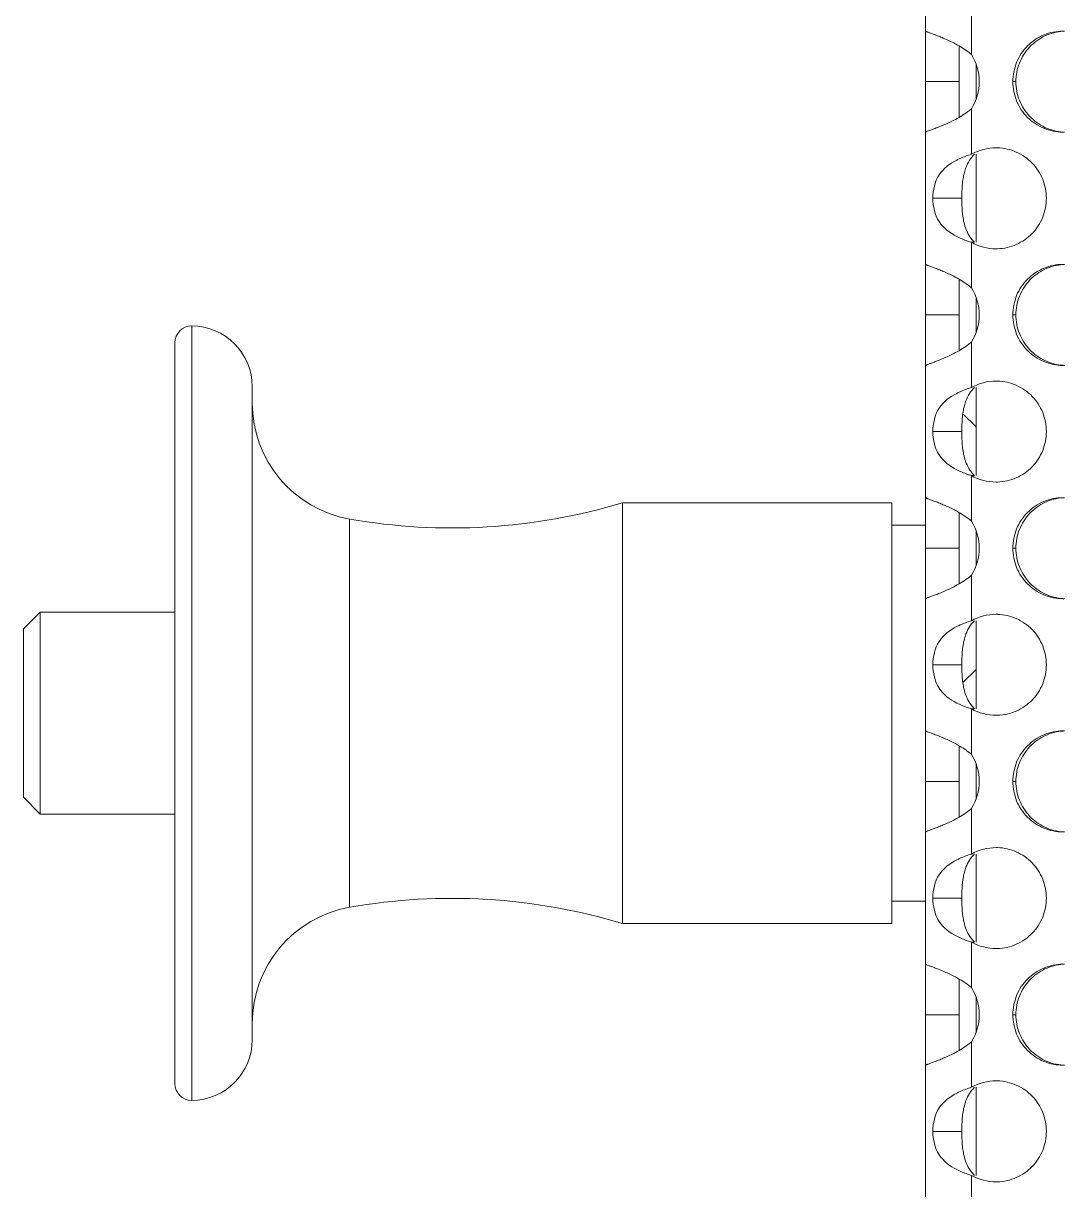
# Model space of a CAD drawing. Header units: millimetres. Extents: x 0 to 2524, y 0 to 1785.
# Drawn here: x 196.26 to 227.2, y 1291.92 to 1326.56 of the extents above; entities that cross this region are included whole.
import ezdxf

# ---------------------------------------------------------------- set-up
doc = ezdxf.new("R2010")
doc.units = ezdxf.units.MM
doc.header["$LTSCALE"] = 0.1
doc.layers.get('0').update_dxf_attribs({"lineweight": 13})
doc.layers.add('标注', color=251, linetype='Continuous', lineweight=9)

msp = doc.modelspace()

# ---------------------------------------------------------------- linework, layer by layer
for p, q in [((223.065, 1211.185), (223.065, 1414.968)), ((201.265, 1294.568), (201.265, 1317.568)), ((200.765, 1295.068), (200.765, 1317.068)), ((203.065, 1296.368), (203.065, 1315.768)), ((214.065, 1299.818), (214.065, 1312.318)), ((222.065, 1312.318), (214.065, 1312.318)), ((222.065, 1299.818), (222.065, 1312.318)), ((205.957, 1300.302), (205.957, 1311.834)), ((223.065, 1311.648), (222.065, 1311.648)), ((196.765, 1309.068), (196.265, 1308.568)), ((196.765, 1303.068), (196.765, 1309.068)), ((200.765, 1309.068), (196.765, 1309.068)), ((196.265, 1303.568), (196.265, 1308.568)), ((196.765, 1303.068), (196.265, 1303.568)), ((200.765, 1303.068), (196.765, 1303.068)), ((223.065, 1300.488), (222.065, 1300.488)), ((222.065, 1299.818), (214.065, 1299.818))]:
    msp.add_line(p, q)
for centre, radius, start, end in [((201.265, 1317.068), 0.5, 90, 180), ((201.265, 1315.768), 1.8, 0, 90), ((206.565, 1315.281), 3.5, 180, 259.9973), ((208.996, 1329.068), 17.5, 259.9973, 286.835), ((208.996, 1283.068), 17.5, 73.165, 100.0027), ((206.565, 1296.855), 3.5, 100.0027, 180), ((201.265, 1296.368), 1.8, 270, 0), ((201.265, 1295.068), 0.5, 180, 270)]:
    msp.add_arc(centre, radius, start, end)
at = {"layer": '标注'}
for p, q in [((224.427, 1326.98), (224.427, 1325.629)), ((224.065, 1323.779), (224.065, 1325.87)), ((224.565, 1324.324), (224.565, 1325.324)), ((224.065, 1324.824), (223.065, 1324.824)), ((225.747, 1324.824), (225.656, 1324.824)), ((225.747, 1324.824), (225.656, 1324.824)), ((224.427, 1324.02), (224.427, 1322.668)), ((224.565, 1320.052), (224.565, 1322.668)), ((224.136, 1321.36), (223.28, 1321.36)), ((224.427, 1320.052), (224.427, 1318.7)), ((224.519, 1320.052), (224.427, 1320.052)), ((224.065, 1316.851), (224.065, 1318.941)), ((224.565, 1317.396), (224.565, 1318.396)), ((224.065, 1317.896), (223.065, 1317.896)), ((225.747, 1317.896), (225.656, 1317.896)), ((225.747, 1317.896), (225.656, 1317.896)), ((224.427, 1317.091), (224.427, 1315.74)), ((224.565, 1313.124), (224.565, 1315.74)), ((224.565, 1314.568), (224.175, 1314.957)), ((224.136, 1314.432), (223.28, 1314.432)), ((224.427, 1313.124), (224.427, 1311.772)), ((224.519, 1313.124), (224.427, 1313.124)), ((224.065, 1309.922), (224.065, 1312.013)), ((224.565, 1310.468), (224.565, 1311.468)), ((224.065, 1310.968), (223.065, 1310.968)), ((225.747, 1310.968), (225.656, 1310.968)), ((225.747, 1310.968), (225.656, 1310.968)), ((224.427, 1310.163), (224.427, 1308.812)), ((224.565, 1306.195), (224.565, 1308.812)), ((224.136, 1307.504), (223.28, 1307.504)), ((224.565, 1307.368), (224.175, 1306.979)), ((224.427, 1306.195), (224.427, 1304.844)), ((224.519, 1306.195), (224.427, 1306.195)), ((224.065, 1302.994), (224.065, 1305.085)), ((224.565, 1303.54), (224.565, 1304.54)), ((224.065, 1304.04), (223.065, 1304.04)), ((225.747, 1304.04), (225.656, 1304.04)), ((225.747, 1304.04), (225.656, 1304.04)), ((224.427, 1303.235), (224.427, 1301.884)), ((224.565, 1299.267), (224.565, 1301.884)), ((224.136, 1300.575), (223.28, 1300.575)), ((224.427, 1299.267), (224.427, 1297.916)), ((224.519, 1299.267), (224.427, 1299.267)), ((224.065, 1296.066), (224.065, 1298.157)), ((224.565, 1296.611), (224.565, 1297.611)), ((224.065, 1297.111), (223.065, 1297.111)), ((225.747, 1297.111), (225.656, 1297.111)), ((225.747, 1297.111), (225.656, 1297.111)), ((224.427, 1296.307), (224.427, 1294.955)), ((224.565, 1292.339), (224.565, 1294.955)), ((224.136, 1293.647), (223.28, 1293.647)), ((224.427, 1292.339), (224.427, 1290.988))]:
    msp.add_line(p, q, dxfattribs=at)
for centre, radius, start, end in [((227.149, 1324.851), 1.473, 88.2049, 89.9991), ((227.149, 1324.851), 1.473, 88.2049, 89.9991), ((222.176, 1322.6), 3.787, 62.0968, 62.9378), ((223.155, 1324.824), 1.505, 359.9922, 32.312), ((223.155, 1324.824), 1.505, 327.688, 0.0078), ((227.149, 1324.797), 1.473, 270.0009, 271.7951), ((227.149, 1324.797), 1.473, 270.0009, 271.7951), ((225.158, 1321.369), 1.491, 88.3214, 89.9952), ((225.158, 1321.351), 1.491, 270.0048, 271.6786), ((227.149, 1317.923), 1.473, 88.2049, 89.9991), ((227.149, 1317.923), 1.473, 88.2049, 89.9991), ((222.176, 1315.672), 3.787, 62.0968, 62.9378), ((223.155, 1317.896), 1.505, 359.9922, 32.312), ((223.155, 1317.896), 1.505, 327.688, 0.0078), ((227.149, 1317.869), 1.473, 270.0009, 271.7951), ((227.149, 1317.869), 1.473, 270.0009, 271.7951), ((225.158, 1314.441), 1.491, 88.3214, 89.9952), ((225.158, 1314.423), 1.491, 270.0048, 271.6786), ((227.149, 1310.995), 1.473, 88.2049, 89.9991), ((227.149, 1310.995), 1.473, 88.2049, 89.9991), ((222.176, 1308.744), 3.787, 62.0968, 62.9378), ((223.155, 1310.968), 1.505, 359.9922, 32.312), ((223.155, 1310.968), 1.505, 327.688, 0.0078), ((227.149, 1310.941), 1.473, 270.0009, 271.7951), ((227.149, 1310.941), 1.473, 270.0009, 271.7951), ((225.158, 1307.513), 1.491, 88.3214, 89.9952), ((225.158, 1307.495), 1.491, 270.0048, 271.6786), ((227.149, 1304.066), 1.473, 88.2049, 89.9991), ((227.149, 1304.066), 1.473, 88.2049, 89.9991), ((222.176, 1301.816), 3.787, 62.0968, 62.9378), ((223.155, 1304.04), 1.505, 359.9922, 32.312), ((223.155, 1304.039), 1.505, 327.688, 0.0078), ((227.149, 1304.013), 1.473, 270.0009, 271.7951), ((227.149, 1304.013), 1.473, 270.0009, 271.7951), ((225.158, 1300.584), 1.491, 88.3214, 89.9952), ((225.158, 1300.567), 1.491, 270.0048, 271.6786), ((227.149, 1297.138), 1.473, 88.2049, 89.9991), ((227.149, 1297.138), 1.473, 88.2049, 89.9991), ((222.176, 1294.888), 3.787, 62.0968, 62.9378), ((223.155, 1297.112), 1.505, 359.9922, 32.312), ((223.155, 1297.111), 1.505, 327.688, 0.0078), ((227.149, 1297.084), 1.473, 270.0009, 271.7951), ((227.149, 1297.084), 1.473, 270.0009, 271.7951), ((225.158, 1293.656), 1.491, 88.3214, 89.9952), ((225.158, 1293.638), 1.491, 270.0048, 271.6786)]:
    msp.add_arc(centre, radius, start, end, dxfattribs=at)
for points, knots in [([(223.065, 1326.323), (223.065, 1326.321), (223.073, 1326.318), (223.084, 1326.312), (223.106, 1326.304), (223.149, 1326.287), (223.221, 1326.26), (223.327, 1326.221), (223.453, 1326.173), (223.594, 1326.115), (223.745, 1326.048), (223.848, 1325.999), (223.899, 1325.972)], [0, 0, 0, 0, 0.00627, 0.022113, 0.04739, 0.081763, 0.17635, 0.30225, 0.45365, 0.624362, 0.808374, 1, 1, 1, 1]), ([(225.656, 1324.824), (225.656, 1325.019), (225.733, 1325.413), (226.066, 1325.912), (226.562, 1326.246), (226.955, 1326.324), (227.149, 1326.324)], [0, 0, 0, 0, 0.250488, 0.50069, 0.750488, 1, 1, 1, 1]), ([(225.656, 1324.824), (225.656, 1325.019), (225.733, 1325.413), (226.066, 1325.912), (226.562, 1326.246), (226.955, 1326.324), (227.149, 1326.324)], [0, 0, 0, 0, 0.250488, 0.50069, 0.750488, 1, 1, 1, 1]), ([(225.747, 1324.824), (225.747, 1325.012), (225.819, 1325.391), (226.127, 1325.877), (226.592, 1326.215), (226.965, 1326.31), (227.152, 1326.321)], [0, 0, 0, 0, 0.250454, 0.500681, 0.750486, 1, 1, 1, 1]), ([(225.747, 1324.824), (225.747, 1325.012), (225.819, 1325.391), (226.127, 1325.877), (226.592, 1326.215), (226.965, 1326.31), (227.152, 1326.321)], [0, 0, 0, 0, 0.250454, 0.500681, 0.750486, 1, 1, 1, 1]), ([(223.948, 1325.947), (223.992, 1325.924), (224.16, 1325.83), (224.319, 1325.722), (224.427, 1325.629)], [0, 0, 0, 0, 0.25769, 1, 1, 1, 1]), ([(227.149, 1323.324), (226.955, 1323.324), (226.562, 1323.402), (226.066, 1323.736), (225.733, 1324.235), (225.656, 1324.629), (225.656, 1324.824)], [0, 0, 0, 0, 0.249512, 0.49931, 0.749512, 1, 1, 1, 1]), ([(227.149, 1323.324), (226.955, 1323.324), (226.562, 1323.402), (226.066, 1323.736), (225.733, 1324.235), (225.656, 1324.629), (225.656, 1324.824)], [0, 0, 0, 0, 0.249512, 0.49931, 0.749512, 1, 1, 1, 1]), ([(227.152, 1323.327), (226.965, 1323.338), (226.592, 1323.433), (226.127, 1323.771), (225.819, 1324.257), (225.747, 1324.636), (225.747, 1324.824)], [0, 0, 0, 0, 0.249514, 0.499319, 0.749546, 1, 1, 1, 1]), ([(227.152, 1323.327), (226.965, 1323.338), (226.592, 1323.433), (226.127, 1323.771), (225.819, 1324.257), (225.747, 1324.636), (225.747, 1324.824)], [0, 0, 0, 0, 0.249514, 0.499319, 0.749546, 1, 1, 1, 1]), ([(224.427, 1324.02), (224.389, 1323.987), (224.224, 1323.856), (224.041, 1323.748), (223.899, 1323.676)], [0, 0, 0, 0, 0.240046, 1, 1, 1, 1]), ([(223.899, 1323.676), (223.847, 1323.649), (223.745, 1323.6), (223.594, 1323.533), (223.453, 1323.476), (223.326, 1323.427), (223.221, 1323.388), (223.149, 1323.361), (223.106, 1323.345), (223.084, 1323.336), (223.073, 1323.33), (223.065, 1323.327), (223.065, 1323.325)], [0, 0, 0, 0, 0.19164, 0.37566, 0.546373, 0.69777, 0.823663, 0.918243, 0.952614, 0.977888, 0.99373, 1, 1, 1, 1]), ([(223.989, 1322.495), (224.023, 1322.512), (224.165, 1322.58), (224.313, 1322.633), (224.427, 1322.668)], [0, 0, 0, 0, 0.244257, 1, 1, 1, 1]), ([(224.217, 1322.13), (224.23, 1322.18), (224.293, 1322.376), (224.404, 1322.563), (224.519, 1322.668)], [0, 0, 0, 0, 0.24885, 1, 1, 1, 1]), ([(225.201, 1322.859), (225.392, 1322.854), (225.775, 1322.767), (226.256, 1322.431), (226.577, 1321.938), (226.651, 1321.552), (226.651, 1321.36)], [0, 0, 0, 0, 0.249475, 0.499299, 0.749477, 1, 1, 1, 1]), ([(223.28, 1321.36), (223.28, 1321.6), (223.389, 1322.092), (223.787, 1322.391), (223.989, 1322.495)], [0, 0, 0, 0, 0.513612, 1, 1, 1, 1]), ([(224.136, 1321.36), (224.136, 1321.49), (224.147, 1321.749), (224.184, 1322.006), (224.217, 1322.13)], [0, 0, 0, 0, 0.504083, 1, 1, 1, 1]), ([(223.989, 1320.225), (223.787, 1320.329), (223.389, 1320.628), (223.28, 1321.12), (223.28, 1321.36)], [0, 0, 0, 0, 0.486388, 1, 1, 1, 1]), ([(224.217, 1320.59), (224.184, 1320.714), (224.147, 1320.971), (224.136, 1321.23), (224.136, 1321.36)], [0, 0, 0, 0, 0.495917, 1, 1, 1, 1]), ([(226.651, 1321.36), (226.651, 1321.169), (226.577, 1320.782), (226.256, 1320.289), (225.775, 1319.953), (225.392, 1319.866), (225.201, 1319.861)], [0, 0, 0, 0, 0.250523, 0.500701, 0.750525, 1, 1, 1, 1]), ([(224.519, 1320.052), (224.48, 1320.088), (224.342, 1320.244), (224.257, 1320.441), (224.217, 1320.59)], [0, 0, 0, 0, 0.254521, 1, 1, 1, 1]), ([(224.427, 1320.052), (224.389, 1320.064), (224.239, 1320.112), (224.093, 1320.172), (223.989, 1320.225)], [0, 0, 0, 0, 0.254739, 1, 1, 1, 1]), ([(223.065, 1319.395), (223.065, 1319.393), (223.073, 1319.39), (223.084, 1319.384), (223.106, 1319.375), (223.149, 1319.359), (223.221, 1319.332), (223.327, 1319.293), (223.453, 1319.244), (223.594, 1319.187), (223.745, 1319.12), (223.848, 1319.071), (223.899, 1319.044)], [0, 0, 0, 0, 0.00627, 0.022113, 0.04739, 0.081763, 0.17635, 0.30225, 0.45365, 0.624362, 0.808374, 1, 1, 1, 1]), ([(225.656, 1317.896), (225.656, 1318.091), (225.733, 1318.485), (226.066, 1318.984), (226.562, 1319.318), (226.955, 1319.396), (227.149, 1319.396)], [0, 0, 0, 0, 0.250488, 0.50069, 0.750488, 1, 1, 1, 1]), ([(225.656, 1317.896), (225.656, 1318.091), (225.733, 1318.485), (226.066, 1318.984), (226.562, 1319.318), (226.955, 1319.396), (227.149, 1319.396)], [0, 0, 0, 0, 0.250488, 0.50069, 0.750488, 1, 1, 1, 1]), ([(225.747, 1317.896), (225.747, 1318.084), (225.819, 1318.463), (226.127, 1318.949), (226.592, 1319.287), (226.965, 1319.382), (227.152, 1319.393)], [0, 0, 0, 0, 0.250454, 0.500681, 0.750486, 1, 1, 1, 1]), ([(225.747, 1317.896), (225.747, 1318.084), (225.819, 1318.463), (226.127, 1318.949), (226.592, 1319.287), (226.965, 1319.382), (227.152, 1319.393)], [0, 0, 0, 0, 0.250454, 0.500681, 0.750486, 1, 1, 1, 1]), ([(223.948, 1319.019), (223.992, 1318.995), (224.16, 1318.902), (224.319, 1318.793), (224.427, 1318.7)], [0, 0, 0, 0, 0.25769, 1, 1, 1, 1]), ([(227.149, 1316.396), (226.955, 1316.396), (226.562, 1316.474), (226.066, 1316.808), (225.733, 1317.307), (225.656, 1317.701), (225.656, 1317.896)], [0, 0, 0, 0, 0.249512, 0.49931, 0.749512, 1, 1, 1, 1]), ([(227.149, 1316.396), (226.955, 1316.396), (226.562, 1316.474), (226.066, 1316.808), (225.733, 1317.307), (225.656, 1317.701), (225.656, 1317.896)], [0, 0, 0, 0, 0.249512, 0.49931, 0.749512, 1, 1, 1, 1]), ([(227.152, 1316.399), (226.965, 1316.41), (226.592, 1316.505), (226.127, 1316.843), (225.819, 1317.329), (225.747, 1317.708), (225.747, 1317.896)], [0, 0, 0, 0, 0.249514, 0.499319, 0.749546, 1, 1, 1, 1]), ([(227.152, 1316.399), (226.965, 1316.41), (226.592, 1316.505), (226.127, 1316.843), (225.819, 1317.329), (225.747, 1317.708), (225.747, 1317.896)], [0, 0, 0, 0, 0.249514, 0.499319, 0.749546, 1, 1, 1, 1]), ([(224.427, 1317.091), (224.389, 1317.058), (224.224, 1316.928), (224.041, 1316.82), (223.899, 1316.748)], [0, 0, 0, 0, 0.240046, 1, 1, 1, 1]), ([(223.899, 1316.748), (223.847, 1316.721), (223.745, 1316.672), (223.594, 1316.605), (223.453, 1316.547), (223.326, 1316.499), (223.221, 1316.46), (223.149, 1316.433), (223.106, 1316.416), (223.084, 1316.408), (223.073, 1316.402), (223.065, 1316.399), (223.065, 1316.397)], [0, 0, 0, 0, 0.19164, 0.37566, 0.546373, 0.69777, 0.823663, 0.918243, 0.952614, 0.977888, 0.99373, 1, 1, 1, 1]), ([(223.989, 1315.566), (224.023, 1315.584), (224.165, 1315.651), (224.313, 1315.705), (224.427, 1315.74)], [0, 0, 0, 0, 0.244257, 1, 1, 1, 1]), ([(224.217, 1315.202), (224.23, 1315.252), (224.293, 1315.448), (224.404, 1315.635), (224.519, 1315.74)], [0, 0, 0, 0, 0.24885, 1, 1, 1, 1]), ([(225.201, 1315.931), (225.392, 1315.926), (225.775, 1315.839), (226.256, 1315.503), (226.577, 1315.01), (226.651, 1314.623), (226.651, 1314.432)], [0, 0, 0, 0, 0.249475, 0.499299, 0.749477, 1, 1, 1, 1]), ([(223.28, 1314.432), (223.28, 1314.672), (223.389, 1315.164), (223.787, 1315.463), (223.989, 1315.566)], [0, 0, 0, 0, 0.513612, 1, 1, 1, 1]), ([(224.136, 1314.432), (224.136, 1314.562), (224.147, 1314.821), (224.184, 1315.078), (224.217, 1315.202)], [0, 0, 0, 0, 0.504083, 1, 1, 1, 1]), ([(223.989, 1313.297), (223.787, 1313.401), (223.389, 1313.7), (223.28, 1314.192), (223.28, 1314.432)], [0, 0, 0, 0, 0.486388, 1, 1, 1, 1]), ([(224.217, 1313.662), (224.184, 1313.786), (224.147, 1314.043), (224.136, 1314.302), (224.136, 1314.432)], [0, 0, 0, 0, 0.495917, 1, 1, 1, 1]), ([(226.651, 1314.432), (226.651, 1314.24), (226.577, 1313.854), (226.256, 1313.361), (225.775, 1313.025), (225.392, 1312.938), (225.201, 1312.932)], [0, 0, 0, 0, 0.250523, 0.500701, 0.750525, 1, 1, 1, 1]), ([(224.519, 1313.124), (224.48, 1313.159), (224.342, 1313.316), (224.257, 1313.513), (224.217, 1313.662)], [0, 0, 0, 0, 0.254521, 1, 1, 1, 1]), ([(224.427, 1313.124), (224.389, 1313.135), (224.239, 1313.184), (224.093, 1313.244), (223.989, 1313.297)], [0, 0, 0, 0, 0.254739, 1, 1, 1, 1]), ([(223.065, 1312.467), (223.065, 1312.465), (223.073, 1312.462), (223.084, 1312.456), (223.106, 1312.447), (223.149, 1312.43), (223.221, 1312.404), (223.327, 1312.365), (223.453, 1312.316), (223.594, 1312.258), (223.745, 1312.192), (223.848, 1312.142), (223.899, 1312.116)], [0, 0, 0, 0, 0.00627, 0.022113, 0.04739, 0.081763, 0.17635, 0.30225, 0.45365, 0.624362, 0.808374, 1, 1, 1, 1]), ([(225.656, 1310.968), (225.656, 1311.163), (225.733, 1311.557), (226.066, 1312.056), (226.562, 1312.39), (226.955, 1312.468), (227.149, 1312.468)], [0, 0, 0, 0, 0.250488, 0.50069, 0.750488, 1, 1, 1, 1]), ([(225.656, 1310.968), (225.656, 1311.163), (225.733, 1311.557), (226.066, 1312.056), (226.562, 1312.39), (226.955, 1312.468), (227.149, 1312.468)], [0, 0, 0, 0, 0.250488, 0.50069, 0.750488, 1, 1, 1, 1]), ([(225.747, 1310.968), (225.747, 1311.155), (225.819, 1311.535), (226.127, 1312.021), (226.592, 1312.359), (226.965, 1312.454), (227.152, 1312.465)], [0, 0, 0, 0, 0.250454, 0.500681, 0.750486, 1, 1, 1, 1]), ([(225.747, 1310.968), (225.747, 1311.155), (225.819, 1311.535), (226.127, 1312.021), (226.592, 1312.359), (226.965, 1312.454), (227.152, 1312.465)], [0, 0, 0, 0, 0.250454, 0.500681, 0.750486, 1, 1, 1, 1]), ([(223.948, 1312.09), (223.992, 1312.067), (224.16, 1311.974), (224.319, 1311.865), (224.427, 1311.772)], [0, 0, 0, 0, 0.25769, 1, 1, 1, 1]), ([(227.149, 1309.468), (226.955, 1309.468), (226.562, 1309.546), (226.066, 1309.88), (225.733, 1310.379), (225.656, 1310.773), (225.656, 1310.968)], [0, 0, 0, 0, 0.249512, 0.49931, 0.749512, 1, 1, 1, 1]), ([(227.149, 1309.468), (226.955, 1309.468), (226.562, 1309.546), (226.066, 1309.88), (225.733, 1310.379), (225.656, 1310.773), (225.656, 1310.968)], [0, 0, 0, 0, 0.249512, 0.49931, 0.749512, 1, 1, 1, 1]), ([(227.152, 1309.47), (226.965, 1309.482), (226.592, 1309.576), (226.127, 1309.915), (225.819, 1310.401), (225.747, 1310.78), (225.747, 1310.968)], [0, 0, 0, 0, 0.249514, 0.499319, 0.749546, 1, 1, 1, 1]), ([(227.152, 1309.47), (226.965, 1309.482), (226.592, 1309.576), (226.127, 1309.915), (225.819, 1310.401), (225.747, 1310.78), (225.747, 1310.968)], [0, 0, 0, 0, 0.249514, 0.499319, 0.749546, 1, 1, 1, 1]), ([(224.427, 1310.163), (224.389, 1310.13), (224.224, 1310), (224.041, 1309.892), (223.899, 1309.819)], [0, 0, 0, 0, 0.240046, 1, 1, 1, 1]), ([(223.899, 1309.819), (223.847, 1309.793), (223.745, 1309.744), (223.594, 1309.677), (223.453, 1309.619), (223.326, 1309.571), (223.221, 1309.532), (223.149, 1309.505), (223.106, 1309.488), (223.084, 1309.48), (223.073, 1309.474), (223.065, 1309.471), (223.065, 1309.469)], [0, 0, 0, 0, 0.19164, 0.37566, 0.546373, 0.69777, 0.823663, 0.918243, 0.952614, 0.977888, 0.99373, 1, 1, 1, 1]), ([(223.989, 1308.638), (224.023, 1308.656), (224.165, 1308.723), (224.313, 1308.777), (224.427, 1308.812)], [0, 0, 0, 0, 0.244257, 1, 1, 1, 1]), ([(224.217, 1308.274), (224.23, 1308.323), (224.293, 1308.52), (224.404, 1308.706), (224.519, 1308.812)], [0, 0, 0, 0, 0.24885, 1, 1, 1, 1]), ([(225.201, 1309.003), (225.392, 1308.997), (225.775, 1308.911), (226.256, 1308.574), (226.577, 1308.082), (226.651, 1307.695), (226.651, 1307.504)], [0, 0, 0, 0, 0.249475, 0.499299, 0.749477, 1, 1, 1, 1]), ([(223.28, 1307.504), (223.28, 1307.744), (223.389, 1308.236), (223.787, 1308.535), (223.989, 1308.638)], [0, 0, 0, 0, 0.513612, 1, 1, 1, 1]), ([(224.136, 1307.504), (224.136, 1307.634), (224.147, 1307.892), (224.184, 1308.15), (224.217, 1308.274)], [0, 0, 0, 0, 0.504083, 1, 1, 1, 1]), ([(223.989, 1306.369), (223.787, 1306.472), (223.389, 1306.771), (223.28, 1307.264), (223.28, 1307.504)], [0, 0, 0, 0, 0.486388, 1, 1, 1, 1]), ([(224.217, 1306.734), (224.184, 1306.858), (224.147, 1307.115), (224.136, 1307.373), (224.136, 1307.504)], [0, 0, 0, 0, 0.495917, 1, 1, 1, 1]), ([(226.651, 1307.504), (226.651, 1307.312), (226.577, 1306.925), (226.256, 1306.433), (225.775, 1306.096), (225.392, 1306.01), (225.201, 1306.004)], [0, 0, 0, 0, 0.250523, 0.500701, 0.750525, 1, 1, 1, 1]), ([(224.519, 1306.195), (224.48, 1306.231), (224.342, 1306.387), (224.257, 1306.584), (224.217, 1306.734)], [0, 0, 0, 0, 0.254521, 1, 1, 1, 1]), ([(224.427, 1306.195), (224.389, 1306.207), (224.239, 1306.256), (224.093, 1306.316), (223.989, 1306.369)], [0, 0, 0, 0, 0.254739, 1, 1, 1, 1]), ([(223.065, 1305.539), (223.065, 1305.537), (223.073, 1305.534), (223.084, 1305.527), (223.106, 1305.519), (223.149, 1305.502), (223.221, 1305.476), (223.327, 1305.437), (223.453, 1305.388), (223.594, 1305.33), (223.745, 1305.264), (223.848, 1305.214), (223.899, 1305.188)], [0, 0, 0, 0, 0.00627, 0.022113, 0.04739, 0.081763, 0.17635, 0.30225, 0.45365, 0.624362, 0.808374, 1, 1, 1, 1]), ([(225.656, 1304.04), (225.656, 1304.235), (225.733, 1304.629), (226.066, 1305.127), (226.562, 1305.461), (226.955, 1305.54), (227.149, 1305.54)], [0, 0, 0, 0, 0.250488, 0.50069, 0.750488, 1, 1, 1, 1]), ([(225.656, 1304.04), (225.656, 1304.235), (225.733, 1304.629), (226.066, 1305.127), (226.562, 1305.461), (226.955, 1305.54), (227.149, 1305.54)], [0, 0, 0, 0, 0.250488, 0.50069, 0.750488, 1, 1, 1, 1]), ([(225.747, 1304.04), (225.747, 1304.227), (225.819, 1304.606), (226.127, 1305.092), (226.592, 1305.431), (226.965, 1305.526), (227.152, 1305.537)], [0, 0, 0, 0, 0.250454, 0.500681, 0.750486, 1, 1, 1, 1]), ([(225.747, 1304.04), (225.747, 1304.227), (225.819, 1304.606), (226.127, 1305.092), (226.592, 1305.431), (226.965, 1305.526), (227.152, 1305.537)], [0, 0, 0, 0, 0.250454, 0.500681, 0.750486, 1, 1, 1, 1]), ([(223.948, 1305.162), (223.992, 1305.139), (224.16, 1305.046), (224.319, 1304.937), (224.427, 1304.844)], [0, 0, 0, 0, 0.25769, 1, 1, 1, 1]), ([(227.149, 1302.54), (226.955, 1302.54), (226.562, 1302.618), (226.066, 1302.952), (225.733, 1303.45), (225.656, 1303.844), (225.656, 1304.04)], [0, 0, 0, 0, 0.249512, 0.49931, 0.749512, 1, 1, 1, 1]), ([(227.149, 1302.54), (226.955, 1302.54), (226.562, 1302.618), (226.066, 1302.952), (225.733, 1303.45), (225.656, 1303.844), (225.656, 1304.04)], [0, 0, 0, 0, 0.249512, 0.49931, 0.749512, 1, 1, 1, 1]), ([(227.152, 1302.542), (226.965, 1302.554), (226.592, 1302.648), (226.127, 1302.987), (225.819, 1303.473), (225.747, 1303.852), (225.747, 1304.04)], [0, 0, 0, 0, 0.249514, 0.499319, 0.749546, 1, 1, 1, 1]), ([(227.152, 1302.542), (226.965, 1302.554), (226.592, 1302.648), (226.127, 1302.987), (225.819, 1303.473), (225.747, 1303.852), (225.747, 1304.04)], [0, 0, 0, 0, 0.249514, 0.499319, 0.749546, 1, 1, 1, 1]), ([(224.427, 1303.235), (224.389, 1303.202), (224.224, 1303.071), (224.041, 1302.964), (223.899, 1302.891)], [0, 0, 0, 0, 0.240046, 1, 1, 1, 1]), ([(223.899, 1302.891), (223.847, 1302.865), (223.745, 1302.815), (223.594, 1302.749), (223.453, 1302.691), (223.326, 1302.642), (223.221, 1302.603), (223.149, 1302.577), (223.106, 1302.56), (223.084, 1302.552), (223.073, 1302.545), (223.065, 1302.542), (223.065, 1302.541)], [0, 0, 0, 0, 0.19164, 0.37566, 0.546373, 0.69777, 0.823663, 0.918243, 0.952614, 0.977888, 0.99373, 1, 1, 1, 1]), ([(223.989, 1301.71), (224.023, 1301.727), (224.165, 1301.795), (224.313, 1301.849), (224.427, 1301.884)], [0, 0, 0, 0, 0.244257, 1, 1, 1, 1]), ([(224.217, 1301.345), (224.23, 1301.395), (224.293, 1301.592), (224.404, 1301.778), (224.519, 1301.884)], [0, 0, 0, 0, 0.24885, 1, 1, 1, 1]), ([(225.201, 1302.075), (225.392, 1302.069), (225.775, 1301.983), (226.256, 1301.646), (226.577, 1301.154), (226.651, 1300.767), (226.651, 1300.575)], [0, 0, 0, 0, 0.249475, 0.499299, 0.749477, 1, 1, 1, 1]), ([(223.28, 1300.575), (223.28, 1300.815), (223.389, 1301.308), (223.787, 1301.607), (223.989, 1301.71)], [0, 0, 0, 0, 0.513612, 1, 1, 1, 1]), ([(224.136, 1300.575), (224.136, 1300.706), (224.147, 1300.964), (224.184, 1301.222), (224.217, 1301.345)], [0, 0, 0, 0, 0.504083, 1, 1, 1, 1]), ([(223.989, 1299.441), (223.787, 1299.544), (223.389, 1299.843), (223.28, 1300.336), (223.28, 1300.575)], [0, 0, 0, 0, 0.486388, 1, 1, 1, 1]), ([(224.217, 1299.806), (224.184, 1299.929), (224.147, 1300.187), (224.136, 1300.445), (224.136, 1300.575)], [0, 0, 0, 0, 0.495917, 1, 1, 1, 1]), ([(226.651, 1300.575), (226.651, 1300.384), (226.577, 1299.997), (226.256, 1299.505), (225.775, 1299.168), (225.392, 1299.082), (225.201, 1299.076)], [0, 0, 0, 0, 0.250523, 0.500701, 0.750525, 1, 1, 1, 1]), ([(224.519, 1299.267), (224.48, 1299.303), (224.342, 1299.459), (224.257, 1299.656), (224.217, 1299.806)], [0, 0, 0, 0, 0.254521, 1, 1, 1, 1]), ([(224.427, 1299.267), (224.389, 1299.279), (224.239, 1299.328), (224.093, 1299.388), (223.989, 1299.441)], [0, 0, 0, 0, 0.254739, 1, 1, 1, 1]), ([(223.065, 1298.61), (223.065, 1298.608), (223.073, 1298.605), (223.084, 1298.599), (223.106, 1298.591), (223.149, 1298.574), (223.221, 1298.547), (223.327, 1298.508), (223.453, 1298.46), (223.594, 1298.402), (223.745, 1298.335), (223.848, 1298.286), (223.899, 1298.26)], [0, 0, 0, 0, 0.00627, 0.022113, 0.04739, 0.081763, 0.17635, 0.30225, 0.45365, 0.624362, 0.808374, 1, 1, 1, 1]), ([(225.656, 1297.111), (225.656, 1297.306), (225.733, 1297.701), (226.066, 1298.199), (226.562, 1298.533), (226.955, 1298.611), (227.149, 1298.611)], [0, 0, 0, 0, 0.250488, 0.50069, 0.750488, 1, 1, 1, 1]), ([(225.656, 1297.111), (225.656, 1297.306), (225.733, 1297.701), (226.066, 1298.199), (226.562, 1298.533), (226.955, 1298.611), (227.149, 1298.611)], [0, 0, 0, 0, 0.250488, 0.50069, 0.750488, 1, 1, 1, 1]), ([(225.747, 1297.111), (225.747, 1297.299), (225.819, 1297.678), (226.127, 1298.164), (226.592, 1298.503), (226.965, 1298.597), (227.152, 1298.609)], [0, 0, 0, 0, 0.250454, 0.500681, 0.750486, 1, 1, 1, 1]), ([(225.747, 1297.111), (225.747, 1297.299), (225.819, 1297.678), (226.127, 1298.164), (226.592, 1298.503), (226.965, 1298.597), (227.152, 1298.609)], [0, 0, 0, 0, 0.250454, 0.500681, 0.750486, 1, 1, 1, 1]), ([(223.948, 1298.234), (223.992, 1298.211), (224.16, 1298.118), (224.319, 1298.009), (224.427, 1297.916)], [0, 0, 0, 0, 0.25769, 1, 1, 1, 1]), ([(227.149, 1295.611), (226.955, 1295.611), (226.562, 1295.69), (226.066, 1296.024), (225.733, 1296.522), (225.656, 1296.916), (225.656, 1297.111)], [0, 0, 0, 0, 0.249512, 0.49931, 0.749512, 1, 1, 1, 1]), ([(227.149, 1295.611), (226.955, 1295.611), (226.562, 1295.69), (226.066, 1296.024), (225.733, 1296.522), (225.656, 1296.916), (225.656, 1297.111)], [0, 0, 0, 0, 0.249512, 0.49931, 0.749512, 1, 1, 1, 1]), ([(227.152, 1295.614), (226.965, 1295.625), (226.592, 1295.72), (226.127, 1296.059), (225.819, 1296.545), (225.747, 1296.924), (225.747, 1297.111)], [0, 0, 0, 0, 0.249514, 0.499319, 0.749546, 1, 1, 1, 1]), ([(227.152, 1295.614), (226.965, 1295.625), (226.592, 1295.72), (226.127, 1296.059), (225.819, 1296.545), (225.747, 1296.924), (225.747, 1297.111)], [0, 0, 0, 0, 0.249514, 0.499319, 0.749546, 1, 1, 1, 1]), ([(224.427, 1296.307), (224.389, 1296.274), (224.224, 1296.143), (224.041, 1296.036), (223.899, 1295.963)], [0, 0, 0, 0, 0.240046, 1, 1, 1, 1]), ([(223.899, 1295.963), (223.847, 1295.937), (223.745, 1295.887), (223.594, 1295.821), (223.453, 1295.763), (223.326, 1295.714), (223.221, 1295.675), (223.149, 1295.649), (223.106, 1295.632), (223.084, 1295.623), (223.073, 1295.617), (223.065, 1295.614), (223.065, 1295.612)], [0, 0, 0, 0, 0.19164, 0.37566, 0.546373, 0.69777, 0.823663, 0.918243, 0.952614, 0.977888, 0.99373, 1, 1, 1, 1]), ([(223.989, 1294.782), (224.023, 1294.799), (224.165, 1294.867), (224.313, 1294.92), (224.427, 1294.955)], [0, 0, 0, 0, 0.244257, 1, 1, 1, 1]), ([(224.217, 1294.417), (224.23, 1294.467), (224.293, 1294.664), (224.404, 1294.85), (224.519, 1294.955)], [0, 0, 0, 0, 0.24885, 1, 1, 1, 1]), ([(225.201, 1295.147), (225.392, 1295.141), (225.775, 1295.054), (226.256, 1294.718), (226.577, 1294.226), (226.651, 1293.839), (226.651, 1293.647)], [0, 0, 0, 0, 0.249475, 0.499299, 0.749477, 1, 1, 1, 1]), ([(223.28, 1293.647), (223.28, 1293.887), (223.389, 1294.379), (223.787, 1294.678), (223.989, 1294.782)], [0, 0, 0, 0, 0.513612, 1, 1, 1, 1]), ([(224.136, 1293.647), (224.136, 1293.778), (224.147, 1294.036), (224.184, 1294.293), (224.217, 1294.417)], [0, 0, 0, 0, 0.504083, 1, 1, 1, 1]), ([(223.989, 1292.513), (223.787, 1292.616), (223.389, 1292.915), (223.28, 1293.407), (223.28, 1293.647)], [0, 0, 0, 0, 0.486388, 1, 1, 1, 1]), ([(224.217, 1292.877), (224.184, 1293.001), (224.147, 1293.258), (224.136, 1293.517), (224.136, 1293.647)], [0, 0, 0, 0, 0.495917, 1, 1, 1, 1]), ([(226.651, 1293.647), (226.651, 1293.456), (226.577, 1293.069), (226.256, 1292.576), (225.775, 1292.24), (225.392, 1292.153), (225.201, 1292.148)], [0, 0, 0, 0, 0.250523, 0.500701, 0.750525, 1, 1, 1, 1]), ([(224.519, 1292.339), (224.48, 1292.375), (224.342, 1292.531), (224.257, 1292.728), (224.217, 1292.877)], [0, 0, 0, 0, 0.254521, 1, 1, 1, 1]), ([(224.427, 1292.339), (224.389, 1292.351), (224.239, 1292.4), (224.093, 1292.459), (223.989, 1292.513)], [0, 0, 0, 0, 0.254739, 1, 1, 1, 1])]:
    msp.add_open_spline(points, degree=3, knots=knots, dxfattribs=at)
for points in [[(224.427, 1322.668), (224.646, 1322.792), (224.906, 1322.86), (225.158, 1322.86)], [(225.158, 1319.86), (224.906, 1319.86), (224.646, 1319.928), (224.427, 1320.052)], [(224.427, 1315.74), (224.646, 1315.864), (224.906, 1315.932), (225.158, 1315.932)], [(225.158, 1312.932), (224.906, 1312.932), (224.646, 1313), (224.427, 1313.124)], [(224.427, 1308.812), (224.646, 1308.935), (224.906, 1309.004), (225.158, 1309.004)], [(225.158, 1306.004), (224.906, 1306.004), (224.646, 1306.072), (224.427, 1306.195)], [(224.427, 1301.884), (224.646, 1302.007), (224.906, 1302.075), (225.158, 1302.075)], [(225.158, 1299.075), (224.906, 1299.075), (224.646, 1299.144), (224.427, 1299.267)], [(224.427, 1294.955), (224.646, 1295.079), (224.906, 1295.147), (225.158, 1295.147)], [(225.158, 1292.147), (224.906, 1292.147), (224.646, 1292.215), (224.427, 1292.339)]]:
    msp.add_open_spline(points, degree=3, dxfattribs=at)

doc.saveas('drawing.dxf')
